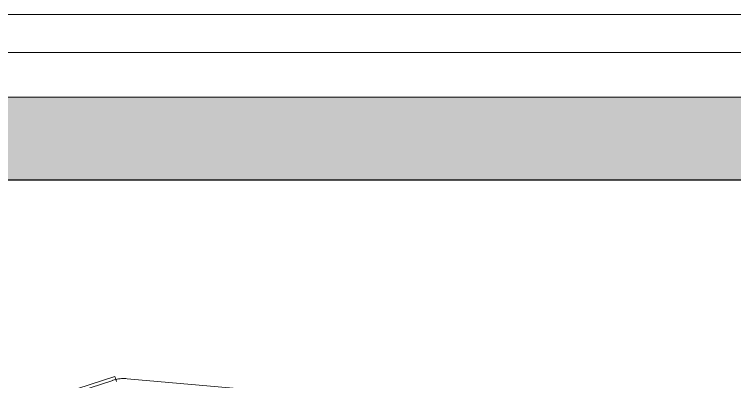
# Model space of a CAD drawing. Header units: millimetres. Extents: x 155927 to 317870, y -36033 to 97293.
# Drawn here: x 160235 to 160801, y 23097 to 23386 of the extents above; entities that cross this region are included whole.
import ezdxf

# ---------------------------------------------------------------- set-up
doc = ezdxf.new("R2010")
doc.units = ezdxf.units.MM
doc.header["$MEASUREMENT"] = 0
for name, color, linetype, lineweight in [('A-WALL-PATT', 7, 'CONTINUOUS', 9), ('I-FURN', 8, 'CONTINUOUS', 9), ('I-WALL', 7, 'CONTINUOUS', 9)]:
    doc.layers.add(name, color=color, linetype=linetype, lineweight=lineweight)

msp = doc.modelspace()

# ---------------------------------------------------------------- hatches: boundary and pattern name
at = {"layer": 'A-WALL-PATT'}
msp.add_hatch(color=256, dxfattribs=at).paths.add_polyline_path([(160985.37, 23255.61), (161148.83, 23255.61), (161148.83, 23357.61), (160937.67, 23357.61), (160937.67, 23320.54), (158537.67, 23320.54), (158537.67, 23357.61), (156862.83, 23357.61), (156862.83, 23255.61), (160835, 23255.61)], flags=0)

# ---------------------------------------------------------------- linework, layer by layer
at = {"layer": 'I-FURN'}
for p, q in [((158537.67, 23385.54), (160937.67, 23385.54)), ((160937.67, 23355.54), (158537.67, 23355.54)), ((160937.67, 23355.54), (158537.67, 23355.54)), ((158537.67, 23320.54), (160937.67, 23320.54)), ((160284.22, 23091.26), (160314.23, 23100.95)), ((160312.6, 23097.95), (160285.78, 23089.23)), ((160312.64, 23097.96), (160312.6, 23097.95)), ((160313.73, 23098.29), (160312.64, 23097.96)), ((160314.84, 23098.57), (160313.73, 23098.29)), ((160314.23, 23100.95), (160314.86, 23098.99)), ((160315.96, 23098.82), (160314.84, 23098.57)), ((160314.86, 23098.99), (160315.5, 23097.02)), ((160317.08, 23099.01), (160315.96, 23098.82)), ((160318.21, 23099.16), (160317.08, 23099.01)), ((160319.35, 23099.27), (160318.21, 23099.16)), ((160320.49, 23099.33), (160319.35, 23099.27)), ((160321.63, 23099.34), (160320.49, 23099.33)), ((160322.78, 23099.31), (160321.63, 23099.34)), ((160323.91, 23099.23), (160322.78, 23099.31)), ((160767.24, 23060.28), (160323.91, 23099.23))]:
    msp.add_line(p, q, dxfattribs=at)
at = {"layer": 'I-WALL', "lineweight": 30}
msp.add_line((156862.83, 23255.61), (161148.83, 23255.61), dxfattribs=at)

doc.saveas('drawing.dxf')
